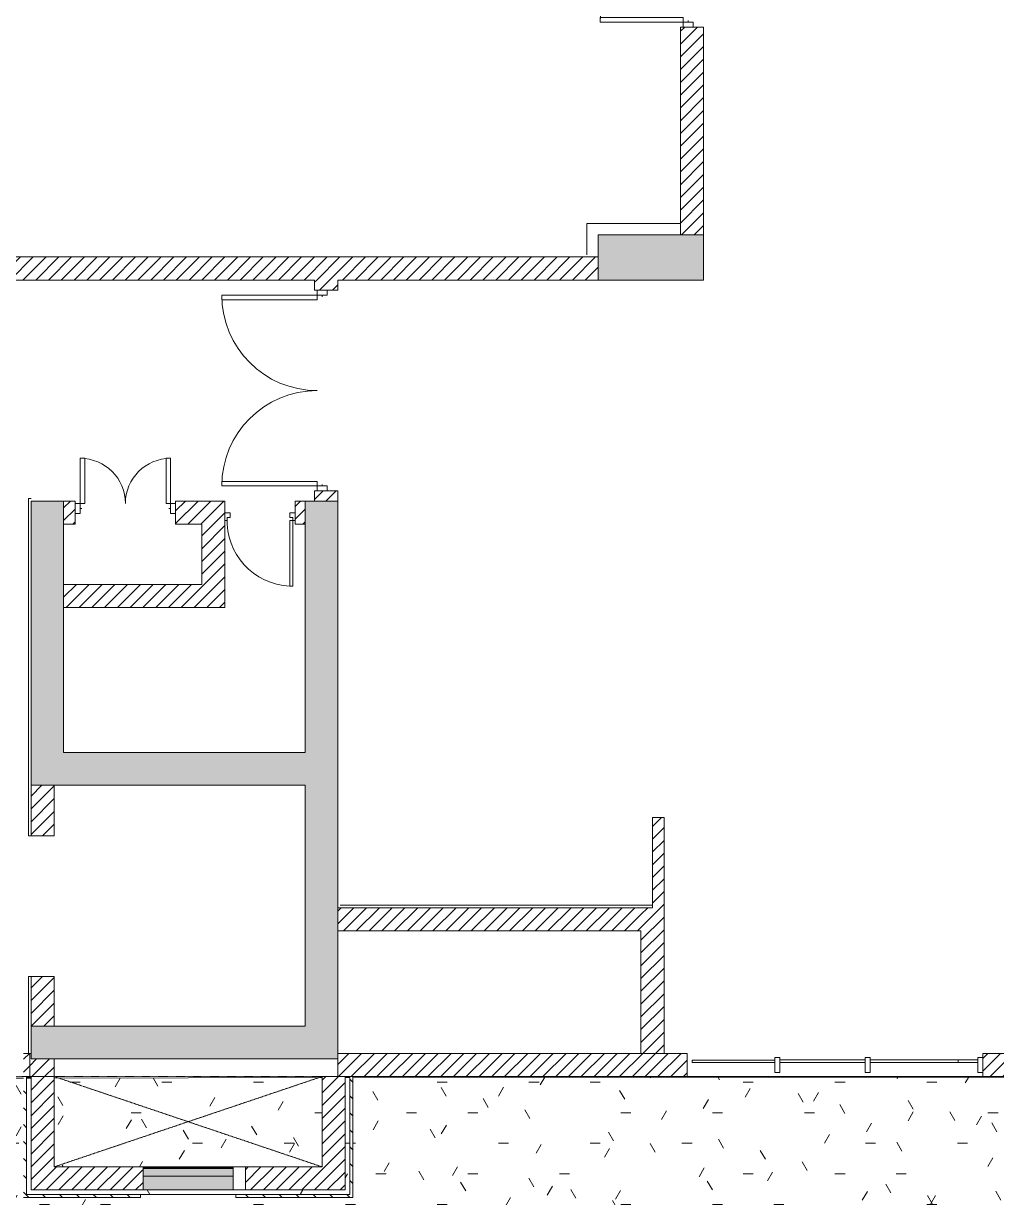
# Model space of a CAD drawing. Header units: millimetres. Extents: x -106145 to 154907, y -84585 to 152038.
# Drawn here: x 97074 to 106766, y 16530 to 28220 of the extents above; entities that cross this region are included whole.
import ezdxf

# ---------------------------------------------------------------- set-up
doc = ezdxf.new("R2010")
doc.units = ezdxf.units.MM
doc.linetypes.add('Cut Out Line', pattern=[2, 1, -1])
doc.linetypes.add('Cut Out Line _2_', pattern=[2, 1, -1])
doc.layers.add('A-DETL', color=7, linetype='Continuous', lineweight=5, true_color=0x00a600)
for name, color, linetype, lineweight in [('A-DOOR', 7, 'Continuous', 5), ('A-DOOR-FRAM', 7, 'Continuous', 9), ('A-FLOR', 7, 'Continuous', 5), ('A-FLOR-PATT', 7, 'Continuous', 5), ('A-GLAZ', 7, 'Continuous', 5), ('A-GLAZ-CURT', 7, 'Continuous', 5), ('A-GLAZ-CWMG', 7, 'Continuous', 5), ('A-WALL', 7, 'Continuous', 5), ('A-WALL-PATT', 7, 'Continuous', 5), ('S-COLS', 7, 'Continuous', 5)]:
    doc.layers.add(name, color=color, linetype=linetype, lineweight=lineweight)
pattern_1 = [(45, (0, 0), (-63.63961, 63.63961), [])]
pattern_2 = [(315, (0, 0), (84.18955, 84.18955), [])]

# ---------------------------------------------------------------- blocks, each defined once
blk = doc.blocks.new('M_Concrete-Rectangular-Column - 1050 x 450-2804439-Site Plan -MAIN')
at = {"layer": 'S-COLS', "true_color": 0xd4d4d4}
blk.add_hatch(color=254, dxfattribs=at).paths.add_polyline_path([(525, -225), (525, 225), (-525, 225), (-525, -225)], flags=0)
at = {"layer": 'S-COLS', "color": 254, "true_color": 0xdddddd}
for p, q in [((525, 225), (-525, 225)), ((-525, 225), (-525, -225)), ((525, -225), (525, 225)), ((-525, -225), (525, -225))]:
    blk.add_line(p, q, dxfattribs=at)
blk = doc.blocks.new('Columns 7 - Columns 7-2567078-Site Plan -MAIN')
at = {"layer": 'S-COLS', "true_color": 0xd4d4d4}
blk.add_hatch(color=254, dxfattribs=at).paths.add_polyline_path([(97149, 17910), (100204, 17910), (100204, 23465), (99879, 23465), (99879, 20960), (97474, 20960), (97474, 23465), (97149, 23465), (97149, 20635), (99879, 20635), (99879, 18235), (97149, 18235), (97149, 17965)], flags=0)
at = {"layer": 'S-COLS', "color": 254, "true_color": 0xdddddd}
for p, q in [((97474, 23465), (97149, 23465)), ((97149, 23465), (97149, 20635)), ((97474, 20960), (97474, 23465)), ((100204, 23465), (99879, 23465)), ((99879, 20960), (99879, 23465)), ((100204, 17910), (100204, 23465)), ((99879, 20960), (97474, 20960)), ((97149, 20635), (99879, 20635)), ((99879, 20635), (99879, 18235)), ((99879, 18235), (97149, 18235)), ((97149, 18235), (97149, 17965)), ((97149, 17965), (97149, 17910)), ((97379, 17910), (97149, 17910)), ((100204, 17910), (97379, 17910))]:
    blk.add_line(p, q, dxfattribs=at)
blk = doc.blocks.new('M_Door-Passage-Double-Flush - FIRE 1_75 WALL OPENING 2-11766335-Site Plan -MAIN')
at = {"layer": 'A-DOOR', "color": 254, "lineweight": 9, "true_color": 0xdddddd}
for p, q in [((-780, -96.35), (-825, -96.35)), ((-825, -96.35), (-825, -921.35)), ((-780, -921.35), (-780, -96.35)), ((780, -96.35), (825, -96.35)), ((780, -921.35), (780, -96.35)), ((825, -96.35), (825, -921.35)), ((-825, -921.35), (-780, -921.35)), ((825, -921.35), (780, -921.35))]:
    blk.add_line(p, q, dxfattribs=at)
at = {"layer": 'A-DOOR', "color": 254, "true_color": 0xdddddd}
for centre, start, end in [((-825, -96.35), 347.14285714, 360), ((825, -96.35), 180, 205.71428571), ((-825, -96.35), 321.42857143, 347.14285714), ((825, -96.35), 205.71428571, 231.42857143), ((-825, -96.35), 308.57142857, 321.42857143), ((-825, -96.35), 282.85714286, 308.57142857), ((825, -96.35), 231.42857143, 257.14285714), ((-825, -96.35), 270, 282.85714286), ((825, -96.35), 257.14285714, 270)]:
    blk.add_arc(centre, 825, start, end, dxfattribs=at)
at = {"layer": 'A-DOOR-FRAM', "color": 254, "true_color": 0xdddddd}
for p, q in [((-875, 3.65), (-825, 3.65)), ((-875, -96.35), (-875, 3.65)), ((-825, 3.65), (-825, -45.5625)), ((825, 3.65), (875, 3.65)), ((825, -45.5625), (825, 3.65)), ((875, 3.65), (875, -96.35)), ((-825, -96.35), (-875, -96.35)), ((-825, -45.5625), (-809.125, -45.5625)), ((-825, -46.5875), (-825, -96.35)), ((-809.125, -46.5875), (-825, -46.5875)), ((-809.125, -45.5625), (-809.125, -46.5875)), ((809.125, -45.5625), (825, -45.5625)), ((809.125, -46.5875), (809.125, -45.5625)), ((825, -46.5875), (809.125, -46.5875)), ((825, -96.35), (825, -46.5875)), ((875, -96.35), (825, -96.35))]:
    blk.add_line(p, q, dxfattribs=at)
blk = doc.blocks.new('M_Door-Passage-Double-Flush - SHD 1_0-11754629-Site Plan -MAIN')
at = {"layer": 'A-DOOR', "color": 254, "lineweight": 9, "true_color": 0xdddddd}
for p, q in [((-450, 96.35), (-450, 546.35)), ((-450, 546.35), (-405, 546.35)), ((-405, 546.35), (-405, 96.35)), ((450, 546.35), (405, 546.35)), ((405, 546.35), (405, 96.35)), ((450, 96.35), (450, 546.35)), ((-405, 96.35), (-450, 96.35)), ((405, 96.35), (450, 96.35))]:
    blk.add_line(p, q, dxfattribs=at)
at = {"layer": 'A-DOOR', "color": 254, "true_color": 0xdddddd}
for centre, start, end in [((-450, 96.35), 0, 90), ((450, 96.35), 90, 180)]:
    blk.add_arc(centre, 450, start, end, dxfattribs=at)
at = {"layer": 'A-DOOR-FRAM', "color": 254, "true_color": 0xdddddd}
for p, q in [((-450, 96.35), (-500, 96.35)), ((-500, 96.35), (-500, -3.65)), ((-450, 46.5875), (-450, 96.35)), ((-434.125, 46.5875), (-450, 46.5875)), ((-450, -3.65), (-450, 45.5625)), ((-450, 45.5625), (-434.125, 45.5625)), ((-434.125, 45.5625), (-434.125, 46.5875)), ((450, 46.5875), (434.125, 46.5875)), ((434.125, 46.5875), (434.125, 45.5625)), ((434.125, 45.5625), (450, 45.5625)), ((450, 96.35), (450, 46.5875)), ((500, 96.35), (450, 96.35)), ((450, 45.5625), (450, -3.65)), ((500, -3.65), (500, 96.35)), ((-500, -3.65), (-450, -3.65)), ((450, -3.65), (500, -3.65))]:
    blk.add_line(p, q, dxfattribs=at)
blk = doc.blocks.new('DC_SglFl-W-Int - D _0_7-3444944-Site Plan -MAIN')
at = {"layer": 'A-DOOR', "color": 254, "lineweight": 9, "true_color": 0xdddddd}
for p, q in [((297, -78), (297, -732)), ((327, -78), (297, -78)), ((327, -732), (327, -78)), ((297, -732), (327, -732))]:
    blk.add_line(p, q, dxfattribs=at)
at = {"layer": 'A-DOOR', "color": 254, "true_color": 0xdddddd}
blk.add_arc((327, -78), 655, 177.3736, 267.3736, dxfattribs=at)
at = {"layer": 'A-DOOR-FRAM', "color": 254, "true_color": 0xdddddd}
for p, q in [((-350, -3), (-350, -78)), ((-297, -3), (-350, -3)), ((-350, -78), (-327, -78)), ((-327, -48), (-297, -48)), ((-327, -48), (-327, -78)), ((-297, -48), (-297, -3)), ((297, -3), (297, -48)), ((350, -3), (297, -3)), ((297, -48), (327, -48)), ((327, -48), (327, -78)), ((327, -78), (350, -78)), ((350, -78), (350, -3))]:
    blk.add_line(p, q, dxfattribs=at)
blk = doc.blocks.new('M_Door-Passage-Double-Flush - BFWD1 2_0-V8-Site Plan -MAIN')
at = {"layer": 'A-DOOR', "color": 254, "lineweight": 9, "true_color": 0xdddddd}
for p, q in [((-950, 96.35), (-950, 1046.35)), ((-950, 1046.35), (-905, 1046.35)), ((-905, 1046.35), (-905, 96.35)), ((950, 1046.35), (905, 1046.35)), ((905, 1046.35), (905, 96.35)), ((950, 96.35), (950, 1046.35)), ((-905, 96.35), (-950, 96.35)), ((905, 96.35), (950, 96.35))]:
    blk.add_line(p, q, dxfattribs=at)
at = {"layer": 'A-DOOR', "color": 254, "true_color": 0xdddddd}
for centre, start, end in [((-950, 96.35), 0, 90), ((950, 96.35), 90, 180)]:
    blk.add_arc(centre, 950, start, end, dxfattribs=at)
at = {"layer": 'A-DOOR-FRAM', "color": 254, "true_color": 0xdddddd}
for p, q in [((-950, 96.35), (-1000, 96.35)), ((-1000, 96.35), (-1000, -3.65)), ((-950, 46.5875), (-950, 96.35)), ((-934.125, 46.5875), (-950, 46.5875)), ((-950, -3.65), (-950, 45.5625)), ((-950, 45.5625), (-934.125, 45.5625)), ((-934.125, 45.5625), (-934.125, 46.5875)), ((950, 46.5875), (934.125, 46.5875)), ((934.125, 46.5875), (934.125, 45.5625)), ((934.125, 45.5625), (950, 45.5625)), ((950, 96.35), (950, 46.5875)), ((1000, 96.35), (950, 96.35)), ((950, 45.5625), (950, -3.65)), ((1000, -3.65), (1000, 96.35)), ((-1000, -3.65), (-950, -3.65)), ((950, -3.65), (1000, -3.65))]:
    blk.add_line(p, q, dxfattribs=at)
blk = doc.blocks.new('Casework 2 - Casework 2-5777157-Site Plan -MAIN')
at = {"layer": 'A-GLAZ', "true_color": 0xeaeaea}
for points in [[(99051, 16830), (99164, 16830), (99164, 16835), (98267, 16835), (98267, 16830), (98526, 16830)], [(98267, 16819), (99164, 16819), (99164, 16830), (98267, 16830)], [(99051, 16742), (99164, 16742), (99164, 16819), (98267, 16819), (98267, 16742), (98526, 16742)], [(98267, 16605), (99164, 16605), (99164, 16742), (98267, 16742)]]:
    blk.add_hatch(color=254, dxfattribs=at).paths.add_polyline_path(points, flags=0)
at = {"layer": 'A-GLAZ', "color": 253, "true_color": 0xaaaaaa}
for p, q in [((98267, 16835), (99164, 16835)), ((99164, 16835), (99164, 16830)), ((98267, 16830), (99164, 16830)), ((99164, 16830), (99164, 16819)), ((99164, 16742), (99164, 16605)), ((99164, 16605), (98267, 16605))]:
    blk.add_line(p, q, dxfattribs=at)
at = {"layer": 'A-GLAZ', "color": 253, "lineweight": 18, "true_color": 0xaaaaaa}
for p, q in [((99164, 16819), (98267, 16819)), ((98267, 16819), (98267, 16742)), ((98267, 16742), (99164, 16742)), ((99164, 16742), (99164, 16819))]:
    blk.add_line(p, q, dxfattribs=at)
blk = doc.blocks.new('System Panel - Glazed-15714935-Site Plan -MAIN')
at = {"layer": 'A-GLAZ-CURT', "color": 254, "lineweight": 9, "true_color": 0xdddddd}
for p, q in [((-413, 49), (413, 49)), ((-413, 24), (-413, 49)), ((413, 24), (-413, 24)), ((413, 24), (413, 49))]:
    blk.add_line(p, q, dxfattribs=at)
blk = doc.blocks.new('Rectangular Mullion - 50 x 150mm-15568152-Site Plan -MAIN')
at = {"layer": 'A-GLAZ-CWMG', "color": 254, "lineweight": 18, "true_color": 0xdddddd}
for p, q in [((0, 75), (-50, 75)), ((-50, 75), (-50, -75)), ((0, 75), (0, -75)), ((-50, -75), (0, -75))]:
    blk.add_line(p, q, dxfattribs=at)
blk = doc.blocks.new('System Panel - Glazed-15715367-Site Plan -MAIN')
at = {"layer": 'A-GLAZ-CURT', "color": 254, "lineweight": 9, "true_color": 0xdddddd}
for p, q in [((-425, 49.5), (425, 49.5)), ((-425, 24.5), (-425, 49.5)), ((425, 24.5), (-425, 24.5)), ((425, 24.5), (425, 49.5))]:
    blk.add_line(p, q, dxfattribs=at)
blk = doc.blocks.new('Rectangular Mullion - 50 x 150mm-15568150-Site Plan -MAIN')
at = {"layer": 'A-GLAZ-CWMG', "color": 254, "lineweight": 18, "true_color": 0xdddddd}
for p, q in [((25, 75), (-25, 75)), ((-25, 75), (-25, -75)), ((25, 75), (25, -75)), ((-25, -75), (25, -75))]:
    blk.add_line(p, q, dxfattribs=at)
blk = doc.blocks.new('System Panel - Glazed-15715652-Site Plan -MAIN')
at = {"layer": 'A-GLAZ-CURT', "color": 254, "lineweight": 9, "true_color": 0xdddddd}
for p, q in [((-437.5, 49.5), (437.5, 49.5)), ((-437.5, 24.5), (-437.5, 49.5)), ((437.5, 24.5), (-437.5, 24.5)), ((437.5, 24.5), (437.5, 49.5))]:
    blk.add_line(p, q, dxfattribs=at)
blk = doc.blocks.new('System Panel - Glazed-15715669-Site Plan -MAIN')
at = {"layer": 'A-GLAZ-CURT', "color": 254, "lineweight": 9, "true_color": 0xdddddd}
for p, q in [((-98, 50), (98, 50)), ((-98, 24), (-98, 50)), ((98, 24), (-98, 24)), ((98, 24), (98, 50))]:
    blk.add_line(p, q, dxfattribs=at)
blk = doc.blocks.new('MM-HOSPITAL BLOCK-C_2022_11_01_Facade reworking_rvt-1-Site Plan -MAIN')
at = {"layer": 'A-WALL-PATT', "true_color": 0xaaaaaa}
h = blk.add_hatch(dxfattribs=at)
h.set_pattern_fill('FP_10', color=253, style=0, pattern_type=2)
h.set_pattern_definition(pattern_1)
h.paths.add_polyline_path([(103619, 26115), (103849, 26115), (103849, 28184), (103619, 28184), (103619, 26652)], flags=0)
h.paths.add_polyline_path([(103644, 29934), (103849, 29934), (103849, 32070), (103619, 32070), (103619, 29934)], flags=0)
h = blk.add_hatch(dxfattribs=at)
h.set_pattern_fill('FP_10', color=253, style=0, pattern_type=2)
h.set_pattern_definition(pattern_1)
h.paths.add_polyline_path([(102799, 25665), (102799, 25895), (90439, 25895), (90439, 25665), (100204, 25665)], flags=0)
h = blk.add_hatch(dxfattribs=at)
h.set_pattern_fill('FP_10', color=253, style=0, pattern_type=2)
h.set_pattern_definition(pattern_1)
h.paths.add_polyline_path([(100199, 23465), (100204, 23465), (100204, 23565), (99974, 23565), (99974, 23465), (100099, 23465)], flags=0)
h.paths.add_polyline_path([(99999, 25565), (100204, 25565), (100204, 25665), (99974, 25665), (99974, 25565)], flags=0)
h = blk.add_hatch(dxfattribs=at)
h.set_pattern_fill('FP_10', color=253, style=0, pattern_type=2)
h.set_pattern_definition(pattern_1)
h.paths.add_polyline_path([(99779, 23235), (99879, 23235), (99879, 23465), (99779, 23465)], flags=0)
h.paths.add_polyline_path([(98589, 23235), (99079, 23235), (99079, 23465), (98589, 23465), (98589, 23340)], flags=0)
h.paths.add_polyline_path([(97474, 23235), (97589, 23235), (97589, 23465), (97474, 23465), (97474, 23340)], flags=0)
h = blk.add_hatch(dxfattribs=at)
h.set_pattern_fill('FP_10', color=253, style=0, pattern_type=2)
h.set_pattern_definition(pattern_1)
h.paths.add_polyline_path([(99079, 22635), (99079, 23235), (98849, 23235), (98849, 22635)], flags=0)
h = blk.add_hatch(dxfattribs=at)
h.set_pattern_fill('FP_10', color=253, style=0, pattern_type=2)
h.set_pattern_definition(pattern_1)
h.paths.add_polyline_path([(99079, 22405), (99079, 22635), (97474, 22635), (97474, 22405)], flags=0)
h = blk.add_hatch(dxfattribs=at)
h.set_pattern_fill('FP_10', color=253, style=0, pattern_type=2)
h.set_pattern_definition(pattern_1)
h.paths.add_polyline_path([(97379, 18235), (97379, 18732), (97149, 18732), (97149, 18235)], flags=0)
h.paths.add_polyline_path([(97149, 20132), (97379, 20132), (97379, 20635), (97149, 20635)], flags=0)
h = blk.add_hatch(dxfattribs=at)
h.set_pattern_fill('FP_10', color=253, style=0, pattern_type=2)
h.set_pattern_definition(pattern_1)
h.paths.add_polyline_path([(103454, 19415), (103454, 20315), (103339, 20315), (103339, 19415)], flags=0)
h = blk.add_hatch(dxfattribs=at)
h.set_pattern_fill('FP_10', color=253, style=0, pattern_type=2)
h.set_pattern_definition(pattern_1)
h.paths.add_polyline_path([(103224, 19185), (103224, 19415), (100204, 19415), (100204, 19185)], flags=0)
h = blk.add_hatch(dxfattribs=at)
h.set_pattern_fill('FP_10', color=253, style=0, pattern_type=2)
h.set_pattern_definition(pattern_1)
h.paths.add_polyline_path([(103224, 17965), (103454, 17965), (103454, 19415), (103224, 19415), (103224, 19185)], flags=0)
h = blk.add_hatch(dxfattribs=at)
h.set_pattern_fill('FP_10', color=253, style=0, pattern_type=2)
h.set_pattern_definition(pattern_1)
h.paths.add_polyline_path([(97104, 17735), (97136, 17735), (97136, 17965), (97074, 17965), (97074, 17735)], flags=0)
h.paths.add_polyline_path([(94193, 17735), (94223, 17735), (94223, 17965), (94149, 17965), (94149, 17735)], flags=0)
h = blk.add_hatch(dxfattribs=at)
h.set_pattern_fill('FP_10', color=253, style=0, pattern_type=2)
h.set_pattern_definition(pattern_1)
h.paths.add_polyline_path([(97149, 17735), (97379, 17735), (97379, 17910), (97149, 17910), (97149, 17965), (97136, 17965), (97136, 17735)], flags=0)
h = blk.add_hatch(dxfattribs=at)
h.set_pattern_fill('FP_10', color=253, style=0, pattern_type=2)
h.set_pattern_definition(pattern_1)
h.paths.add_polyline_path([(106929, 17735), (106929, 17965), (106629, 17965), (106629, 17735)], flags=0)
h.paths.add_polyline_path([(103684, 17735), (103684, 17965), (100204, 17965), (100204, 17735), (100354, 17735)], flags=0)
at = {"layer": 'A-WALL-PATT', "true_color": 0xd4d4d4}
h = blk.add_hatch(dxfattribs=at)
h.set_pattern_fill('FP_16', color=254, style=0, pattern_type=2)
h.set_pattern_definition(pattern_2)
h.paths.add_polyline_path([(97104, 16560), (97104, 17735), (97074, 17735), (97074, 16560)], flags=0)
at = {"layer": 'A-WALL-PATT', "true_color": 0xaaaaaa}
h = blk.add_hatch(dxfattribs=at)
h.set_pattern_fill('FP_10', color=253, style=0, pattern_type=2)
h.set_pattern_definition(pattern_1)
h.paths.add_polyline_path([(97149, 16835), (97379, 16835), (97379, 17735), (97149, 17735)], flags=0)
h = blk.add_hatch(dxfattribs=at)
h.set_pattern_fill('FP_10', color=253, style=0, pattern_type=2)
h.set_pattern_definition(pattern_1)
h.paths.add_polyline_path([(100049, 16835), (100279, 16835), (100279, 17735), (100049, 17735)], flags=0)
at = {"layer": 'A-WALL-PATT', "true_color": 0xd4d4d4}
h = blk.add_hatch(dxfattribs=at)
h.set_pattern_fill('FP_16', color=254, style=0, pattern_type=2)
h.set_pattern_definition(pattern_2)
h.paths.add_polyline_path([(100354, 16560), (100354, 17735), (100324, 17735), (100324, 16560)], flags=0)
at = {"layer": 'A-WALL-PATT', "true_color": 0xaaaaaa}
h = blk.add_hatch(dxfattribs=at)
h.set_pattern_fill('FP_10', color=253, style=0, pattern_type=2)
h.set_pattern_definition(pattern_1)
h.paths.add_polyline_path([(113629, 16605), (113629, 16835), (110499, 16835), (110499, 16605), (112178, 16605)], flags=0)
h.paths.add_polyline_path([(120734, 16605), (122289, 16605), (122289, 16835), (120734, 16835)], flags=0)
h.paths.add_polyline_path([(100279, 16605), (100279, 16835), (99284, 16835), (99284, 16605), (99576, 16605)], flags=0)
h.paths.add_polyline_path([(97475, 16605), (98267, 16605), (98267, 16835), (97149, 16835), (97149, 16605)], flags=0)
h.paths.add_polyline_path([(88489, 16605), (89619, 16605), (89619, 16835), (88489, 16835)], flags=0)
at = {"layer": 'A-WALL-PATT', "true_color": 0xd4d4d4}
h = blk.add_hatch(dxfattribs=at)
h.set_pattern_fill('FP_16', color=254, style=0, pattern_type=2)
h.set_pattern_definition(pattern_2)
h.paths.add_polyline_path([(97074, 16530), (98239, 16530), (98239, 16560), (97074, 16560)], flags=0)
h.paths.add_polyline_path([(100354, 16530), (100354, 16560), (99189, 16560), (99189, 16530), (99576, 16530)], flags=0)
at = {"layer": 'A-DETL', "color": 254, "linetype": 'Cut Out Line', "true_color": 0xd4d4d4}
for p, q in [((100049, 16835), (97379, 17735)), ((97379, 16835), (100049, 17735))]:
    blk.add_line(p, q, dxfattribs=at)
at = {"layer": 'A-WALL', "color": 254, "lineweight": 18, "true_color": 0xdddddd}
for p, q in [((103619, 28184), (103619, 26115)), ((103644, 28184), (103619, 28184)), ((103849, 28184), (103744, 28184)), ((103849, 26115), (103849, 28184)), ((102799, 25895), (90439, 25895)), ((94849, 25665), (99974, 25665)), ((99974, 25665), (99974, 25565)), ((100204, 25665), (102799, 25665)), ((100204, 25565), (100204, 25665)), ((99999, 25565), (99974, 25565)), ((100204, 25565), (100099, 25565)), ((99974, 23565), (99974, 23465)), ((99999, 23565), (99974, 23565)), ((100204, 23565), (100099, 23565)), ((100204, 23465), (100204, 23565)), ((97589, 23465), (97474, 23465)), ((97474, 23465), (97474, 23235)), ((97589, 23465), (97589, 23440)), ((99079, 23465), (98589, 23465)), ((98589, 23465), (98589, 23440)), ((99079, 23465), (99079, 23235)), ((99879, 23465), (99779, 23465)), ((99779, 23465), (99779, 23235)), ((99879, 23465), (99879, 23235)), ((100204, 23465), (99974, 23465)), ((97589, 23340), (97589, 23235)), ((98589, 23340), (98589, 23235)), ((97474, 23235), (97589, 23235)), ((98589, 23235), (98849, 23235)), ((98849, 23235), (98849, 22635)), ((99079, 22635), (99079, 23235)), ((99779, 23235), (99879, 23235)), ((98849, 22635), (97474, 22635)), ((97474, 22405), (97474, 22635)), ((99079, 22405), (99079, 22635)), ((97474, 22405), (99079, 22405)), ((97149, 20635), (97149, 20132)), ((97379, 20635), (97149, 20635)), ((97379, 20132), (97379, 20635)), ((103339, 20315), (103339, 19415)), ((103454, 20315), (103339, 20315)), ((103454, 19415), (103454, 20315)), ((97379, 20132), (97149, 20132)), ((103224, 19415), (100204, 19415)), ((100204, 19415), (100204, 19185)), ((103339, 19415), (103224, 19415)), ((103454, 17965), (103454, 19415)), ((100204, 19185), (103224, 19185)), ((103224, 19185), (103224, 17965)), ((97149, 18732), (97149, 18235)), ((97379, 18732), (97149, 18732)), ((97379, 18235), (97379, 18732)), ((97379, 18235), (97149, 18235)), ((97136, 17965), (97074, 17965)), ((97136, 17965), (97149, 17965)), ((97379, 17735), (97379, 17910)), ((103684, 17965), (100204, 17965)), ((100204, 17735), (100204, 17965)), ((103454, 17965), (103224, 17965)), ((103684, 17735), (103684, 17965)), ((106929, 17965), (106629, 17965)), ((106629, 17735), (106629, 17965)), ((97104, 17735), (97074, 17735)), ((97104, 17735), (97136, 17735)), ((97136, 17735), (97149, 17735)), ((97149, 17735), (97379, 17735)), ((100049, 17735), (100279, 17735)), ((100279, 17735), (100324, 17735)), ((100324, 17735), (100354, 17735)), ((100354, 17735), (103684, 17735)), ((100354, 17735), (110424, 17735)), ((106629, 17735), (106929, 17735))]:
    blk.add_line(p, q, dxfattribs=at)
at = {"layer": 'A-WALL', "color": 254, "true_color": 0xdddddd}
for p, q in [((102684, 25916), (102684, 26230)), ((102799, 26230), (102684, 26230)), ((102799, 26230), (103619, 26230)), ((97124, 20132), (97124, 23490)), ((97149, 23490), (97124, 23490)), ((97124, 20132), (97149, 20132)), ((100229, 19440), (103339, 19440)), ((97124, 17965), (97124, 18732)), ((97124, 18732), (97149, 18732)), ((97136, 17965), (97136, 17735)), ((97136, 17735), (97136, 17965)), ((97149, 17910), (97149, 17965)), ((97379, 17910), (97149, 17910)), ((103684, 17735), (106629, 17735)), ((103684, 17735), (106629, 17735))]:
    blk.add_line(p, q, dxfattribs=at)
at = {"layer": 'A-WALL', "color": 253, "lineweight": 18, "true_color": 0xaaaaaa}
for p, q in [((97104, 17735), (97104, 16560)), ((97149, 16835), (97149, 17735)), ((97379, 16835), (97379, 17735)), ((100049, 16835), (100049, 17735)), ((100279, 16835), (100279, 17735)), ((100324, 16560), (100324, 17735)), ((100354, 16560), (100354, 17730)), ((110424, 17730), (100354, 17730)), ((97149, 16835), (97149, 16605)), ((98267, 16835), (97379, 16835)), ((98267, 16605), (98267, 16835)), ((100049, 16835), (99284, 16835)), ((99284, 16835), (99284, 16605)), ((100279, 16605), (100279, 16835)), ((97149, 16605), (98267, 16605)), ((99284, 16605), (100279, 16605)), ((97074, 16530), (98239, 16530)), ((98239, 16560), (97104, 16560)), ((98239, 16530), (98239, 16560)), ((100324, 16560), (99189, 16560)), ((99189, 16560), (99189, 16530)), ((99189, 16530), (100354, 16530)), ((100354, 16530), (100354, 16560))]:
    blk.add_line(p, q, dxfattribs=at)
at = {"layer": 'A-WALL', "color": 253, "true_color": 0xaaaaaa}
for p, q in [((97144, 17730), (97104, 17730)), ((97144, 17735), (97144, 17730)), ((100354, 17730), (100354, 17735)), ((100354, 17730), (100354, 17735)), ((103684, 17730), (103684, 17735)), ((103684, 17735), (103684, 17730)), ((106629, 17730), (103684, 17730)), ((106629, 17730), (103684, 17730)), ((106629, 17735), (106629, 17730)), ((106629, 17735), (106629, 17730)), ((99164, 16835), (99284, 16835)), ((99284, 16605), (99164, 16605)), ((98239, 16560), (99189, 16560))]:
    blk.add_line(p, q, dxfattribs=at)
at = {"color": 253, "lineweight": 5, "true_color": 0xaaaaaa}
for name, p, rotation in [('M_Door-Passage-Double-Flush - FIRE 1_75 WALL OPENING 2-11766335-Site Plan -MAIN', (103740, 29059), 269.9999999999998), ('M_Door-Passage-Double-Flush - BFWD1 2_0-V8-Site Plan -MAIN', (100095, 24565), 90)]:
    blk.add_blockref(name, p, dxfattribs=dict(at, rotation=rotation))
for name, p in [('M_Concrete-Rectangular-Column - 1050 x 450-2804439-Site Plan -MAIN', (103324, 25890)), ('M_Door-Passage-Double-Flush - SHD 1_0-11754629-Site Plan -MAIN', (98089, 23344)), ('Columns 7 - Columns 7-2567078-Site Plan -MAIN', (0, 0)), ('DC_SglFl-W-Int - D _0_7-3444944-Site Plan -MAIN', (99429, 23350)), ('System Panel - Glazed-15714935-Site Plan -MAIN', (104146, 17850)), ('System Panel - Glazed-15715367-Site Plan -MAIN', (105034, 17850)), ('System Panel - Glazed-15715652-Site Plan -MAIN', (105946, 17850)), ('System Panel - Glazed-15715669-Site Plan -MAIN', (106481, 17850)), ('Casework 2 - Casework 2-5777157-Site Plan -MAIN', (0, 0))]:
    blk.add_blockref(name, p, dxfattribs=at)
at = {"color": 253, "lineweight": 5, "true_color": 0xaaaaaa, "extrusion": (0, 0, -1), "rotation": 180}
for name, p in [('Rectangular Mullion - 50 x 150mm-15568150-Site Plan -MAIN', (-104584, 17850)), ('Rectangular Mullion - 50 x 150mm-15568150-Site Plan -MAIN', (-105484, 17850)), ('Rectangular Mullion - 50 x 150mm-15568152-Site Plan -MAIN', (-106629, 17850))]:
    blk.add_blockref(name, p, dxfattribs=at)

msp = doc.modelspace()

# ---------------------------------------------------------------- hatches: boundary and pattern name
at = {"layer": 'A-FLOR-PATT', "true_color": 0x808080}
h = msp.add_hatch(dxfattribs=at)
h.set_pattern_fill('FP_4', color=8, style=0, pattern_type=2)
h.set_pattern_definition([(0, (0, 0), (1219.2, 304.8), [100.584, -813.816, 100.584, -813.816, -4876.8]), (0, (0, 0), (1219.2, 304.8), [-1828.8, 100.584, -1728.216, 100.584, -813.816, -2133.6]), (0, (0, 0), (1219.2, 304.8), [-4572, 100.584, -509.016, 100.584, -1423.416]), (120, (457.2, 152.4), (-873.56454, 903.4582), [100.584, -813.816, 100.584, -813.816, -4876.8]), (120, (457.2, 152.4), (-873.56454, 903.4582), [-1828.8, 100.584, -1728.216, 100.584, -813.816, -2133.6]), (120, (457.2, 152.4), (-873.56454, 903.4582), [-4572, 100.584, -509.016, 100.584, -1423.416]), (240, (609.6, 762), (-345.63546, -1208.2582), [100.584, -813.816, 100.584, -813.816, -4876.8]), (240, (609.6, 762), (-345.63546, -1208.2582), [-1828.8, 100.584, -1728.216, 100.584, -813.816, -2133.6]), (240, (609.6, 762), (-345.63546, -1208.2582), [-4572, 100.584, -509.016, 100.584, -1423.416])])
h.paths.add_polyline_path([(92747.78, 2651.77), (92882.21, 2660.5), (93003.03, 2680.05), (93118.14, 2710.82), (110424.33, 12066.03), (107151.77, 17735.05), (103683.75, 17732.41), (100353.75, 17725.64), (100353.75, 16530.05), (97073.75, 16530.05), (97073.75, 17718.96), (94222.64, 17713.16), (94222.64, 16530.05), (91603.85, 16530.05), (91588.75, 9107.61), (91590.15, 3334.51), (91656.3, 3225.38), (91719.79, 3138.5), (91802.18, 3045.4), (91893.1, 2960.57), (91991.73, 2884.81), (92097.19, 2818.8), (92208.54, 2763.14), (92290.81, 2730.47), (92379.28, 2701.24), (92500.36, 2673.01), (92640.53, 2655.65), (92742.72, 2651.9)], flags=0)
h.paths.add_polyline_path([(100203.75, 16560.05), (100323.75, 16560.05), (100323.75, 17725.58), (100278.75, 17725.48), (100278.75, 16605.05), (97148.75, 16605.05), (97148.75, 17719.12), (97103.75, 17719.02), (97103.75, 16560.05), (100048.75, 16560.05)], flags=0)
h.paths.add_polyline_path([(94148.75, 16560.05), (94192.64, 16560.05), (94192.64, 17713.1), (94148.75, 17713.01), (94148.75, 16605.05), (91604, 16605.05), (91606.3, 16560.05), (93918.75, 16560.05)], flags=0)
h.paths.add_polyline_path([(99575.71, 16835.05), (100048.75, 16835.05), (100048.75, 17725.02), (97378.75, 17719.58), (97378.75, 16835.05), (99283.75, 16835.05)], flags=0)
h.paths.add_polyline_path([(93278.75, 16835.05), (93918.75, 16835.05), (93918.75, 17712.54), (93278.75, 17711.24), (93278.75, 17055.05), (91918.75, 17055.05), (91918.75, 17708.48), (91606.25, 17707.84), (91606.3, 16835.05), (93048.75, 16835.05)], flags=0)
h.paths.add_polyline_path([(93048.75, 17285.05), (93048.75, 17710.78), (92148.75, 17708.94), (92148.75, 17285.05)], flags=0)

# ---------------------------------------------------------------- linework, layer by layer
at = {"layer": 'A-DETL', "color": 8, "linetype": 'Cut Out Line _2_', "true_color": 0x808080}
msp.add_line((89388.73, 17735.05), (121388.75, 17735.05), dxfattribs=at)
at = {"layer": 'A-FLOR', "color": 67, "true_color": 0x6d7a4e}
for p, q in [((94222.64, 17713.16), (97074.03, 17718.96)), ((97103.75, 17719.02), (97148.75, 17719.12)), ((97378.75, 17719.58), (100048.75, 17725.02)), ((100278.75, 17725.48), (100323.75, 17725.58)), ((100353.64, 17725.64), (106628.75, 17738.4))]:
    msp.add_line(p, q, dxfattribs=at)

# ---------------------------------------------------------------- block references
at = {"lineweight": 5}
msp.add_blockref('MM-HOSPITAL BLOCK-C_2022_11_01_Facade reworking_rvt-1-Site Plan -MAIN', (0, 0), dxfattribs=at)

doc.saveas('drawing.dxf')
